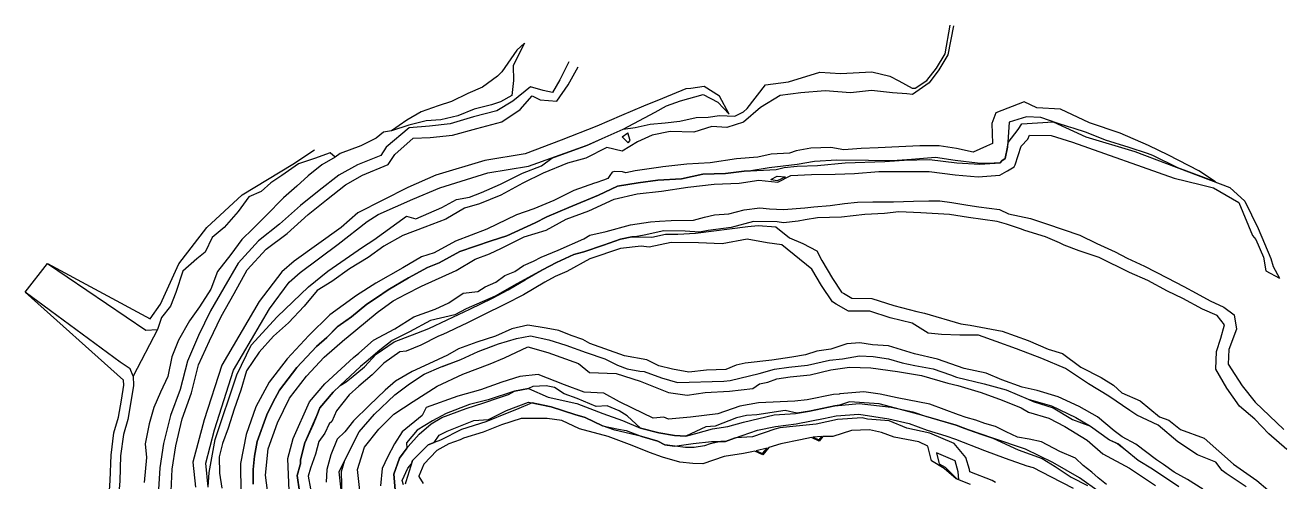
# Model space of a CAD drawing. Extents: x 102606 to 105048, y 81391 to 83586.
# Drawn here: x 102606 to 103200, y 83370 to 83586 of the extents above; entities that cross this region are included whole.
import ezdxf

# ---------------------------------------------------------------- set-up
doc = ezdxf.new("R2010")
doc.units = 0

msp = doc.modelspace()

# ---------------------------------------------------------------- linework, layer by layer
at = {"layer": 'BLG$420$FAKT', "color": 5}
for points in [[(103064.920129, 83369.68721, 0), (103063.364298, 83370.593711, 0), (103052.868664, 83374.608091, 0), (103052.731, 83375.768, 0), (103050.984, 83381.441, 0), (103045.462, 83388.039, 0), (103033.944, 83393.029, 0), (103022.942, 83395.298, 0), (103014.715, 83398.91, 0), (103004.378162, 83399.594561, 0), (103004.378162, 83399.594561, 0), (103001.860353, 83400.240082, 0), (102990.209, 83399.482, 0), (102980.034, 83397.191, 0), (102970.573, 83396.369, 0), (102962.929391, 83395.467999, 0), (102960.548667, 83394.957297, 0), (102950.02251, 83391.339361, 0), (102942.067082, 83390.792321, 0), (102941.385317, 83390.585229, 0), (102937.159463, 83389.082099, 0), (102934.971212, 83389.083088, 0), (102930.013303, 83387.959229, 0), (102927.221, 83387.005, 0), (102927.221, 83387.005, 0), (102922.369, 83386.239, 0), (102918.26243, 83386.204337, 0), (102908.424, 83387.454, 0), (102905.159739, 83389.206657, 0), (102897.634115, 83391.464118, 0), (102884.83, 83394.458, 0), (102879.041854, 83396.540907, 0), (102870.783042, 83400.489558, 0), (102865.880162, 83401.771138, 0), (102854.652255, 83405.426876, 0), (102845.652399, 83407.295422, 0), (102838.338081, 83404.277362, 0), (102834.668, 83402.763, 0), (102823.857, 83398.431, 0), (102812.312, 83394.733, 0), (102802.325, 83389.642, 0), (102799.387342, 83388.533104, 0), (102796.45, 83387.436, 0), (102789.11, 83380.03, 0), (102785.957, 83369.949, 0), (102785.64, 83368.79, 0)], [(103053.063916, 83368.663686, 0), (103046.416252, 83371.397498, 0), (103040.671825, 83376.28407, 0), (103034.711, 83379.811, 0), (103032.936257, 83386.892038, 0), (103028.755181, 83388.851941, 0), (103016.991536, 83391.096291, 0), (103011.039632, 83393.348221, 0), (103011.039632, 83393.348221, 0), (103005.299301, 83394.588968, 0), (102996.821788, 83394.32692, 0), (102987.943209, 83391.352204, 0), (102983.195104, 83391.480106, 0), (102981.514158, 83389.215041, 0), (102977.87525, 83391.008928, 0), (102972.626361, 83389.796707, 0), (102963.402287, 83387.999164, 0), (102957.705074, 83386.137425, 0), (102954.927203, 83382.699209, 0), (102951.026388, 83384.471798, 0), (102949.706334, 83384.205795, 0), (102945.705062, 83383.3995, 0), (102936.496991, 83381.884908, 0), (102926.392863, 83378.443832, 0), (102921.689, 83378.59, 0), (102915.559, 83379.266, 0), (102907.416, 83381.564, 0), (102901.263, 83383.825, 0), (102892.956, 83387.151, 0), (102881.65, 83391.397, 0), (102868.040191, 83394.977729, 0), (102859.752083, 83399.051208, 0), (102852.835715, 83399.959127, 0), (102840.469681, 83400.014191, 0), (102831.224681, 83396.899213, 0), (102822.486461, 83393.421829, 0), (102813.137024, 83390.616897, 0), (102811.701261, 83389.918862, 0), (102811.701261, 83389.918862, 0), (102806.298478, 83387.9716, 0), (102800.546606, 83384.826885, 0), (102794.422082, 83378.380017, 0), (102792.046624, 83372.552527, 0), (102792.046624, 83372.552527, 0), (102791.996772, 83372.477039, 0), (102794.071807, 83369.215702, 0)], [(102956.921624, 83385.920992, 0), (102951.66942, 83384.61197, 0)], [(102951.66942, 83384.61197, 0), (102954.68, 83383.388, 0), (102956.921624, 83385.920992, 0)], [(102978.452895, 83391.091617, 0), (102981.528, 83389.774, 0), (102982.77403, 83391.490365, 0)], [(102982.77403, 83391.490365, 0), (102978.452895, 83391.091617, 0)], [(103037.041, 83383.7, 0), (103038.169, 83379.034, 0), (103038.307209, 83378.541181, 0), (103041.126703, 83376.921801, 0), (103046.49443, 83371.525722, 0), (103047.682988, 83371.007959, 0)], [(103047.682988, 83371.007959, 0), (103047.282536, 83374.615621, 0), (103045.901438, 83379.875825, 0), (103037.041, 83383.7, 0)]]:
    msp.add_polyline3d(points, dxfattribs=at)
at = {"layer": 'BLG$430$FAKT', "color": 6}
for points in [[(102781.16, 83362.408, 0), (102780.237, 83373.622, 0), (102782.901, 83381.217, 0), (102787.022, 83386.695, 0), (102792.254, 83392.601, 0), (102797.849, 83397.451, 0), (102803.026, 83400.366, 0), (102814.470155, 83404.637894, 0), (102822.827, 83407.378, 0), (102829.734, 83409.799, 0), (102834.509, 83411.279, 0), (102837.328, 83412.973, 0), (102843.984, 83414.123, 0), (102853.322, 83410.135, 0), (102866.873, 83407.043, 0), (102879.092, 83402.308, 0), (102888.485, 83399.012, 0), (102896.901, 83395.423, 0), (102905.693, 83393.197, 0), (102913.02, 83391.962, 0), (102918.491, 83391.636, 0), (102923.213, 83392.87, 0), (102930.996979, 83395.130937, 0), (102938.225, 83396.083, 0), (102945.744, 83398.147, 0), (102960.203921, 83401.652396, 0), (102970.364352, 83402.35719, 0), (102976.969338, 83403.490711, 0), (102988.964653, 83406.01643, 0), (103000.424485, 83407.04132, 0), (103015.631496, 83405.302948, 0), (103025.806224, 83403.09273, 0), (103031.772575, 83401.016294, 0), (103046.338703, 83396.723041, 0), (103048.645629, 83395.852013, 0), (103052.177965, 83394.518304, 0), (103058.525905, 83392.367145, 0), (103063.643769, 83390.632827, 0), (103075.661411, 83385.16131, 0), (103086.982489, 83381.066722, 0), (103093.186678, 83377.266111, 0), (103100.75, 83372.223, 0), (103108.448, 83368.123, 0)], [(102784.778787, 83368.469261, 0), (102784.191103, 83370.555, 0), (102786.905812, 83376.491647, 0), (102788.644035, 83378.540182, 0), (102789.11, 83380.03, 0), (102796.45, 83387.436, 0), (102799.387342, 83388.533104, 0), (102801.668167, 83391.986269, 0), (102805.52273, 83393.971115, 0), (102818.0484, 83399.014817, 0), (102825.096071, 83399.523689, 0), (102833.6048, 83403.744086, 0), (102844.015144, 83407.647659, 0), (102854.652255, 83405.426876, 0), (102865.880162, 83401.771138, 0), (102870.783042, 83400.489558, 0), (102879.041854, 83396.540907, 0), (102886.59004, 83394.859101, 0), (102890.126747, 83394.274704, 0), (102897.634115, 83391.464118, 0), (102905.159739, 83389.206657, 0), (102908.424, 83387.454, 0), (102913.039155, 83386.86779, 0), (102921.944536, 83388.029715, 0), (102930.555519, 83389.085083, 0), (102934.971212, 83389.083088, 0), (102937.159463, 83389.082099, 0), (102941.385317, 83390.585229, 0), (102952.371386, 83394.492957, 0), (102960.930852, 83396.185847, 0), (102970.608676, 83397.472786, 0), (102977.870632, 83398.89634, 0), (102983.518601, 83400.005138, 0), (102989.619131, 83401.202782, 0), (103000.242353, 83402.016153, 0), (103014.554839, 83399.869538, 0), (103024.123903, 83397.503786, 0), (103032.630232, 83394.471844, 0), (103041.434721, 83391.776008, 0), (103046.044625, 83390.142186, 0), (103059.718633, 83384.750097, 0), (103069.498086, 83381.231601, 0), (103079.796953, 83377.456447, 0), (103082.714883, 83376.686534, 0), (103090.973514, 83372.467212, 0), (103101.794839, 83366.932166, 0)]]:
    msp.add_polyline3d(points, dxfattribs=at)
at = {"layer": 'BLG$440$FAKT', "color": 32}
for points in [[(102990.937011, 83411.5485, 0), (102988.242088, 83411.330849, 0), (102975.914511, 83408.867723, 0), (102970.023, 83408.237, 0), (102952.797, 83407.31, 0), (102943.909, 83405.801, 0), (102933.55, 83402.134, 0), (102920.701, 83400.602, 0), (102910.284, 83399.64, 0), (102907.989, 83400.632, 0), (102902.894, 83400.137, 0), (102893.227, 83404.779, 0), (102887.005, 83407.82, 0), (102879.687, 83411.904, 0), (102870.253989, 83412.348229, 0), (102861.067477, 83415.972287, 0), (102848.509, 83420.863, 0), (102839.888, 83419.919, 0), (102831.344, 83417.11, 0), (102821.196, 83413.578, 0), (102810.592, 83410.548, 0), (102795.482, 83405.144, 0), (102793.61, 83401.386, 0), (102784.155, 83393.685, 0), (102780.615, 83387.954, 0), (102777.2, 83381.67, 0), (102774.73, 83376.25, 0), (102773.93, 83368.11, 0)], [(103114.065283, 83365.242871, 0), (103104.720894, 83371.802046, 0), (103092.147366, 83379.176799, 0), (103079.199015, 83385.36154, 0), (103063.643769, 83390.632827, 0), (103052.177965, 83394.518304, 0), (103046.338703, 83396.723041, 0), (103029.933306, 83401.558404, 0), (103024.787596, 83402.948211, 0), (103009.89628, 83406.970214, 0), (102995.804089, 83407.839416, 0), (102991.120491, 83406.209234, 0), (102988.964653, 83406.01643, 0), (102976.969338, 83403.490711, 0), (102970.959005, 83402.459241, 0), (102965.466679, 83403.795775, 0), (102952.071708, 83401.763282, 0), (102947.140255, 83401.327433, 0), (102942.373445, 83400.2382, 0), (102932.284169, 83396.298527, 0), (102927.835079, 83396.045787, 0), (102918.491, 83391.636, 0), (102913.02, 83391.962, 0), (102905.693, 83393.197, 0), (102896.901, 83395.423, 0), (102890.690965, 83401.252281, 0), (102886.917184, 83403.597348, 0), (102881.246996, 83405.987934, 0), (102876.05249, 83405.710773, 0), (102867.026164, 83409.446998, 0), (102860.827495, 83411.667687, 0), (102856.222063, 83414.584263, 0), (102852.278049, 83415.491098, 0), (102846.080314, 83415.049935, 0), (102843.984, 83414.123, 0), (102837.328, 83412.973, 0), (102824.896369, 83408.770423, 0), (102816.021648, 83406.644178, 0), (102805.000065, 83402.38557, 0), (102798.498073, 83398.824424, 0), (102791.292169, 83394.459952, 0), (102786.254024, 83388.411848, 0), (102786.404218, 83385.87379, 0), (102782.901, 83381.217, 0), (102780.237, 83373.622, 0), (102781.16, 83362.408, 0)], [(103117.416, 83368.661, 0), (103113.628, 83371.884, 0), (103110.627, 83374.459, 0), (103106.427, 83377.611, 0), (103102.781, 83381.097, 0), (103095.434, 83384.384, 0), (103086.743, 83388.924, 0), (103080.899, 83390.085, 0), (103075.342, 83391.082, 0), (103070.03, 83393.62, 0), (103064.985, 83396.133, 0), (103059.981, 83397.528, 0), (103055.673, 83399.123, 0), (103051.02, 83400.469, 0), (103047.446, 83401.648, 0), (103033.882, 83406.737, 0), (103018.463, 83409.667, 0), (103010.463, 83411.488, 0), (103002.702, 83412.643, 0), (102991.238, 83411.651, 0), (102990.937011, 83411.5485, 0)]]:
    msp.add_polyline3d(points, dxfattribs=at)
at = {"layer": 'BLG$450$FAKT', "color": 40}
for points in [[(102755.77, 83361.96, 0), (102755.45, 83374.78, 0), (102756.98, 83380.21, 0), (102763.79, 83393.66, 0), (102771.02, 83402.04, 0), (102780.770129, 83411.154915, 0), (102787.664545, 83416.409742, 0), (102794.546993, 83421.02193, 0), (102802.691411, 83424.390963, 0), (102803.250351, 83424.604355, 0), (102811.950816, 83427.926028, 0), (102820.161929, 83431.667991, 0), (102822.214099, 83432.447837, 0), (102825.190716, 83433.578983, 0), (102829.846542, 83435.348246, 0), (102838.220277, 83437.934389, 0), (102844.995866, 83439.167341, 0), (102853.577179, 83437.250447, 0), (102861.645826, 83434.750618, 0), (102871.210012, 83431.22059, 0), (102880.129206, 83428.257454, 0), (102886.057937, 83425.20134, 0), (102890.740586, 83423.510424, 0), (102896.715643, 83422.335237, 0), (102898.713933, 83422.170828, 0), (102906.84105, 83419.210154, 0), (102914.510324, 83417.081311, 0), (102936.359, 83417.652, 0), (102939.360792, 83417.968, 0), (102953.162898, 83421.20307, 0), (102960.33194, 83423.307946, 0), (102967.20438, 83424.338597, 0), (102975.982709, 83425.270637, 0), (102976.021, 83425.282, 0), (102986.347, 83427.573, 0), (102992.598, 83428.18, 0), (103000.567, 83429.582, 0), (103007.064, 83429.349, 0), (103014.253, 83428.165, 0), (103020.796, 83426.388, 0), (103026.812, 83425.064, 0), (103035.465307, 83423.42282, 0), (103043.748636, 83420.716676, 0), (103046.509359, 83419.537232, 0), (103059.636277, 83416.409742, 0), (103069.936509, 83413.473129, 0), (103080.502654, 83409.09443, 0), (103082.728631, 83408.024574, 0), (103092.263914, 83405.056855, 0), (103101.475081, 83399.448459, 0), (103109.999384, 83396.282865, 0), (103118.95744, 83389.906438, 0), (103123.109076, 83387.892687, 0), (103126.351817, 83385.239998, 0), (103132.502975, 83380.208108, 0), (103139.264767, 83376.151134, 0), (103151.716655, 83367.694281, 0)], [(102764.421994, 83362.972707, 0), (102763.111417, 83375.747434, 0), (102766.307807, 83386.434033, 0), (102773.215535, 83394.922165, 0), (102780.192411, 83402.074495, 0), (102789.392189, 83408.076308, 0), (102800.752895, 83415.33399, 0), (102812.94088, 83420.895052, 0), (102825.804354, 83425.799095, 0), (102832.594, 83428.736389, 0), (102843.693142, 83433.914501, 0), (102853.061051, 83431.190282, 0), (102867.685307, 83426.002919, 0), (102872.808555, 83421.772118, 0), (102885.499377, 83421.286287, 0), (102896.838475, 83417.65204, 0), (102910.293036, 83412.31871, 0), (102919.014042, 83410.945071, 0), (102927.605421, 83412.262394, 0), (102939.036755, 83412.850081, 0), (102950.088115, 83414.159361, 0), (102953.344652, 83416.40331, 0), (102957.160888, 83417.208498, 0), (102957.160888, 83417.208498, 0), (102961.466728, 83418.730539, 0), (102967.796206, 83419.662869, 0), (102977.259045, 83420.665502, 0), (102987.094903, 83422.975438, 0), (102995.86648, 83424.295454, 0), (103006.04764, 83423.903313, 0), (103018.629247, 83422.182031, 0), (103029.925984, 83420.336459, 0), (103042.45497, 83416.694347, 0), (103042.45497, 83416.694347, 0), (103047.207671, 83415.6409, 0), (103058.159606, 83412.292953, 0), (103068.081539, 83408.647546, 0), (103077.076136, 83405.035375, 0), (103080.58817, 83403.023829, 0), (103090.238997, 83400.15737, 0), (103097.750163, 83396.101603, 0), (103108.268083, 83389.684001, 0), (103115.679595, 83383.284241, 0), (103128.455581, 83376.490898, 0), (103140.648036, 83368.23369, 0)]]:
    msp.add_polyline3d(points, dxfattribs=at)
at = {"layer": 'BLG$460$FAKT', "color": 3}
for points in [[(103163.103, 83366.441, 0), (103155.812, 83371.078, 0), (103149.579, 83374.51, 0), (103144.39, 83378.097, 0), (103141.119, 83380.363, 0), (103131.338, 83387.72, 0), (103124.984, 83391.313, 0), (103121.086, 83394.044, 0), (103113.215, 83400.709, 0), (103104.637, 83405.566, 0), (103094.599, 83410.192, 0), (103084.627, 83413.138, 0), (103077.543, 83414.857, 0), (103068.002, 83418.331, 0), (103060.612, 83421.398, 0), (103050.207, 83423.601, 0), (103037.524536, 83428.099742, 0), (103026.662687, 83430.595314, 0), (103014.349, 83434.362, 0), (103006.742, 83434.93, 0), (103000.84, 83435.864, 0), (102994.548, 83435.278, 0), (102987.041, 83432.844, 0), (102980.411, 83431.902, 0), (102975.096, 83430.101, 0), (102968.663, 83428.963, 0), (102959.145, 83427.542, 0), (102946.559, 83426.175, 0), (102942.289, 83425.253, 0), (102937.383, 83423.129, 0), (102928.155, 83422.786, 0), (102919.92, 83421.919, 0), (102912.103, 83423.395, 0), (102905.624, 83424.85, 0), (102899.901, 83427.795, 0), (102889.453, 83429.658, 0), (102872.937395, 83435.54496, 0), (102869.629, 83437.397, 0), (102864.087, 83439.268, 0), (102858.386, 83441.621, 0), (102852.374, 83442.684, 0), (102843.589, 83444.151, 0), (102836.008, 83442.372, 0), (102828.327, 83438.907, 0), (102819.543, 83436.139, 0), (102810.896, 83432.938, 0), (102805.703, 83429.971, 0), (102796.827, 83425.84, 0), (102788.947, 83422.232, 0), (102781.032, 83417.612, 0), (102776.118, 83413.335, 0), (102768.504, 83406.113, 0), (102761.218, 83398.808, 0), (102757.01, 83393.653, 0), (102753.406, 83390.17, 0), (102750.436, 83382.788, 0), (102748.516, 83375.801, 0), (102748.224, 83369.82, 0)], [(102755.77, 83361.96, 0), (102754.391885, 83374.636021, 0), (102756.98, 83380.21, 0), (102763.79, 83393.66, 0), (102771.02, 83402.04, 0), (102780.770129, 83411.154915, 0), (102787.664545, 83416.409742, 0), (102794.546993, 83421.02193, 0), (102802.691411, 83424.390963, 0), (102811.950816, 83427.926028, 0), (102820.161929, 83431.667991, 0), (102829.846542, 83435.348246, 0), (102838.220277, 83437.934389, 0), (102844.995866, 83439.167341, 0), (102853.577179, 83437.250447, 0), (102861.645826, 83434.750618, 0), (102871.210012, 83431.22059, 0), (102880.129206, 83428.257454, 0), (102886.057937, 83425.20134, 0), (102890.740586, 83423.510424, 0), (102896.715643, 83422.335237, 0), (102898.713933, 83422.170828, 0), (102906.84105, 83419.210154, 0), (102914.510324, 83417.081311, 0), (102936.359, 83417.652, 0), (102939.360792, 83417.968, 0), (102953.162898, 83421.20307, 0), (102960.33194, 83423.307946, 0), (102967.20438, 83424.338597, 0), (102976.021, 83425.282, 0), (102986.347, 83427.573, 0), (102992.598, 83428.18, 0), (103000.567, 83429.582, 0), (103007.064, 83429.349, 0), (103014.253, 83428.165, 0), (103020.796, 83426.388, 0), (103026.812, 83425.064, 0), (103035.465307, 83423.42282, 0), (103043.748636, 83420.716676, 0), (103046.509359, 83419.537232, 0), (103059.636277, 83416.409742, 0), (103069.936509, 83413.473129, 0), (103080.502654, 83409.09443, 0), (103091.494263, 83405.937034, 0), (103102.955449, 83400.489919, 0), (103109.999384, 83396.282865, 0), (103118.95744, 83389.906438, 0), (103122.92133, 83387.983754, 0), (103126.351817, 83385.239998, 0), (103132.502975, 83380.208108, 0), (103139.264767, 83376.151134, 0), (103151.716655, 83367.694281, 0)]]:
    msp.add_polyline3d(points, dxfattribs=at)
at = {"layer": 'BLG$470$FAKT', "color": 5}
for points in [[(102735.590681, 83365.34444, 0), (102734.445455, 83372.874754, 0), (102735.955604, 83378.042945, 0), (102736.097336, 83378.52514, 0), (102736.013355, 83380.298179, 0), (102738.164276, 83388.410537, 0), (102743.800298, 83401.34925, 0), (102745.243014, 83404.960882, 0), (102751.568535, 83412.48718, 0), (102754.821736, 83415.534374, 0), (102757.679711, 83417.304903, 0), (102760.076617, 83419.295231, 0), (102766.424365, 83424.490031, 0), (102771.957255, 83430.381218, 0), (102780.448369, 83436.315689, 0), (102791.175365, 83440.420887, 0), (102796.761, 83442.579, 0), (102805.494, 83446.752, 0), (102816.155, 83451.706, 0), (102826.995, 83457.045, 0), (102834.394, 83460.84, 0), (102842.466, 83465.611, 0), (102850.619, 83470.461, 0), (102857.164, 83473.802, 0), (102865.447, 83477.611, 0), (102870.119, 83478.99, 0), (102879.407, 83482.016, 0), (102887.439, 83484.895, 0), (102892.805, 83486, 0), (102902.401, 83485.944, 0), (102908.734, 83487.276, 0), (102914.619, 83487.32, 0), (102923.005, 83487.84, 0), (102947.801366, 83490.978904, 0), (102952.717, 83491.332, 0), (102961.05, 83490.763, 0), (102967.561, 83485.497, 0), (102973.736, 83482.923, 0), (102980.456, 83479.397, 0), (102982.776716, 83474.776211, 0), (102987.875494, 83466.364487, 0), (102992.051898, 83459.821891, 0), (102992.307115, 83459.714044, 0), (102992.972175, 83459.320211, 0), (102997.028963, 83456.917874, 0), (103006.432872, 83456.759489, 0), (103016.814675, 83453.432128, 0), (103027.762877, 83450.711225, 0), (103031.353, 83449.853, 0), (103048.593, 83444.858, 0), (103053.041, 83444.128, 0), (103068.145, 83441.388, 0), (103080.431, 83436.961, 0), (103089.841, 83432.834, 0), (103096.679, 83430.741, 0), (103105.383, 83424.284, 0), (103114.933, 83419.348, 0), (103120.808, 83415.82, 0), (103124.7, 83412.169, 0), (103133.371, 83408.325, 0), (103142.652, 83400.797, 0), (103147.060913, 83399.23705, 0), (103152.454043, 83394.713052, 0), (103163.657626, 83390.56492, 0), (103177.605093, 83378.374459, 0), (103188.575511, 83370.526506, 0), (103199.034064, 83361.664994, 0)], [(103183.624593, 83367.576358, 0), (103176.884463, 83371.970951, 0), (103174.103829, 83373.951675, 0), (103172.243266, 83375.330531, 0), (103169.286683, 83379.207896, 0), (103160.542364, 83382.688921, 0), (103151.234632, 83388.963441, 0), (103141.875925, 83396.81656, 0), (103131.872781, 83401.523861, 0), (103128.588073, 83403.699004, 0), (103118.540343, 83410.471718, 0), (103108.897206, 83416.355531, 0), (103098.161858, 83423.717866, 0), (103086.836028, 83428.428637, 0), (103074.936155, 83433.018487, 0), (103065.242664, 83436.466912, 0), (103056.871574, 83439.428142, 0), (103048.039831, 83439.475971, 0), (103039.361144, 83439.701383, 0), (103033.166248, 83440.392144, 0), (103025.491827, 83445.172911, 0), (103015.165347, 83447.647631, 0), (103005.483047, 83450.859518, 0), (102995.470552, 83450.848825, 0), (102989.577828, 83454.09692, 0), (102987.842237, 83455.237356, 0), (102982.568339, 83463.037424, 0), (102978.087391, 83470.766427, 0), (102963.876008, 83482.289638, 0), (102956.870332, 83483.254815, 0), (102947.488852, 83484.928375, 0), (102935.615595, 83482.763517, 0), (102924.37562, 83483.230592, 0), (102911.419836, 83483.311941, 0), (102901.138603, 83481.105163, 0), (102897.353704, 83481.61269, 0), (102887.534638, 83480.428707, 0), (102873.049254, 83475.656343, 0), (102862.102624, 83469.608128, 0), (102856.6122, 83467.253396, 0), (102851.752785, 83464.530681, 0), (102841.538393, 83458.545826, 0), (102832.921816, 83454.119482, 0), (102822.42084, 83448.954445, 0), (102813.847909, 83444.694992, 0), (102813.380115, 83444.462569, 0), (102808.42635, 83442.084461, 0), (102803.434955, 83439.688288, 0), (102801.371085, 83438.949047, 0), (102793.055181, 83434.712268, 0), (102786.056936, 83431.823711, 0), (102783.023895, 83431.486633, 0), (102775.472491, 83426.227216, 0), (102770.025176, 83420.660482, 0), (102763.70311, 83415.193344, 0), (102759.180711, 83411.105934, 0), (102753.087565, 83403.633488, 0), (102750.83153, 83398.565052, 0), (102749.64441, 83397.363119, 0), (102747.563325, 83392.971025, 0), (102744.769618, 83389.035138, 0), (102743.1008, 83383.061123, 0), (102740.850276, 83376.487041, 0), (102739.707812, 83372.597961, 0), (102740.80425, 83366.593827, 0)]]:
    msp.add_polyline3d(points, dxfattribs=at)
at = {"layer": 'BLG$480$FAKT', "color": 6}
for points in [[(102730.719938, 83365.651713, 0), (102730.113535, 83380.940018, 0), (102732.554037, 83390.409798, 0), (102740.368006, 83407.879698, 0), (102747.526964, 83416.317018, 0), (102761.16787, 83428.912073, 0), (102763.683327, 83430.943083, 0), (102770.639084, 83437.015786, 0), (102780.698, 83442.401, 0), (102789.774, 83448.179, 0), (102799.868, 83451.833, 0), (102806.268, 83454.799, 0), (102813.12, 83459.291, 0), (102819.987, 83460.09, 0), (102823.484, 83462.32, 0), (102828.562, 83464.574, 0), (102832.833, 83467.638, 0), (102837.501, 83469.624, 0), (102841.593, 83472.471, 0), (102846.384, 83474.489, 0), (102849.948, 83476.395, 0), (102858.051, 83479.678, 0), (102870.154388, 83485.067232, 0), (102873.022007, 83486.750523, 0), (102880.735, 83488.547, 0), (102892.176, 83491.696, 0), (102901.74, 83493.164, 0), (102905.906, 83493.407, 0), (102911.429, 83493.773, 0), (102922.061, 83493.976, 0), (102927.227, 83495.395, 0), (102932.049, 83496.512, 0), (102938.832, 83496.996, 0), (102946.028, 83498.821, 0), (102953.379, 83499.711, 0), (102957.999, 83499.358, 0), (102964.638, 83498.95, 0), (102974.687, 83499.826, 0), (102979.07, 83500.18, 0), (102986.67, 83500.87, 0), (102993.52, 83501.76, 0), (102999.67, 83502.38, 0), (103006.92, 83502.6, 0), (103016.69, 83502.58, 0), (103026.098532, 83502.863767, 0), (103033.42, 83503.02, 0), (103038.624805, 83503.061656, 0), (103044.35, 83502.36, 0), (103051.84, 83501.03, 0), (103057.07, 83500.17, 0), (103066.85, 83498.91, 0), (103071.06, 83496.94, 0), (103081.53, 83494.68, 0), (103089.12, 83492.16, 0), (103104.9, 83486.88, 0), (103112.88, 83482.84, 0), (103121.61, 83478.89, 0), (103127.24, 83475.9, 0), (103135.44, 83472.09, 0), (103146.28, 83466.67, 0), (103154.13, 83462.51, 0), (103159.85, 83459.34, 0), (103166.48, 83455.72, 0), (103173.02, 83452.67, 0), (103177.89, 83449.04, 0), (103178.98, 83442.34, 0), (103175.43, 83432.7, 0), (103175.03, 83425.71, 0), (103178.28, 83420.84, 0), (103181.75, 83415.38, 0), (103187.86, 83407.64, 0), (103201.41, 83394.73, 0)], [(103202.755872, 83385.257352, 0), (103194.341767, 83392.707858, 0), (103187.624629, 83399.615198, 0), (103180.506122, 83405.789815, 0), (103174.464943, 83414.400677, 0), (103169.224425, 83423.369664, 0), (103169.59635, 83431.660869, 0), (103171.560474, 83437.940261, 0), (103173.292703, 83444.347134, 0), (103169.818105, 83448.765618, 0), (103162.910309, 83451.742751, 0), (103153.562945, 83456.759867, 0), (103146.375246, 83460.278741, 0), (103137.092097, 83465.292042, 0), (103128.340395, 83469.057192, 0), (103114.098, 83476.168099, 0), (103104.583063, 83479.390572, 0), (103097.397661, 83482.153274, 0), (103095.305608, 83483.174941, 0), (103088.651537, 83486.060065, 0), (103078.904228, 83489.030577, 0), (103076.847843, 83489.755388, 0), (103070.642256, 83491.942662, 0), (103070.234847, 83492.08626, 0), (103065.708571, 83493.332753, 0), (103052.203096, 83495.178535, 0), (103043.205298, 83496.61499, 0), (103029.694234, 83497.444604, 0), (103019.147141, 83497.798873, 0), (103012.377232, 83497.111695, 0), (103003.068748, 83496.546321, 0), (102992.108128, 83495.376679, 0), (102980.662272, 83494.988853, 0), (102974.830802, 83494.117705, 0), (102971.642235, 83493.439208, 0), (102964.704365, 83492.61607, 0), (102961.576394, 83493.103552, 0), (102950.45297, 83493.353955, 0), (102939.828702, 83490.497406, 0), (102929.053644, 83488.955771, 0), (102924.909485, 83488.25948, 0), (102918.138653, 83488.768951, 0), (102908.089061, 83488.875388, 0), (102898.658895, 83486.86756, 0), (102894.407211, 83485.99065, 0), (102892.805, 83486, 0), (102887.439, 83484.895, 0), (102879.407, 83482.016, 0), (102870.119, 83478.99, 0), (102865.447, 83477.611, 0), (102857.164, 83473.802, 0), (102850.619, 83470.461, 0), (102836.965811, 83462.967384, 0), (102828.208381, 83457.928996, 0), (102819.56035, 83454.111468, 0), (102814.461324, 83451.970101, 0), (102809.181222, 83449.128316, 0), (102797.664374, 83446.357552, 0), (102787.647137, 83441.000624, 0), (102779.420099, 83436.966196, 0), (102773.589534, 83432.351858, 0), (102767.192894, 83426.728544, 0), (102764.538878, 83424.636182, 0), (102754.821736, 83415.534374, 0), (102751.568535, 83412.48718, 0), (102745.243014, 83404.960882, 0), (102743.800298, 83401.34925, 0), (102742.109342, 83397.116186, 0), (102738.164276, 83388.410537, 0), (102736.013355, 83380.298179, 0), (102736.097336, 83378.52514, 0), (102735.955604, 83378.042945, 0), (102734.445455, 83372.874754, 0), (102735.590681, 83365.34444, 0)]]:
    msp.add_polyline3d(points, dxfattribs=at)
at = {"layer": 'BLG$490$FAKT', "color": 32}
for points in [[(102713.732531, 83368.792063, 0), (102713.667544, 83375.840653, 0), (102714.270871, 83382.149122, 0), (102715.560613, 83388.972757, 0), (102720.082618, 83401.668661, 0), (102722.942971, 83407.535591, 0), (102726.102339, 83413.369424, 0), (102734.37054, 83424.124961, 0), (102743.583325, 83434.095598, 0), (102748.492742, 83438.395214, 0), (102753.491742, 83443.339225, 0), (102760.155892, 83448.127169, 0), (102767.510543, 83454.195308, 0), (102772.039637, 83457.109725, 0), (102777.508535, 83460.885795, 0), (102787.209788, 83466.672447, 0), (102796.162724, 83471.456473, 0), (102801.647996, 83473.664567, 0), (102811.526442, 83479.033287, 0), (102826.368699, 83484.175249, 0), (102833.72, 83486.44, 0), (102847.06, 83492.6, 0), (102852.66, 83495.47, 0), (102863.05, 83499.97, 0), (102877.06, 83505.77, 0), (102886.08, 83510.09, 0), (102895.91, 83511.67, 0), (102905.13, 83512.95, 0), (102916.42, 83513.59, 0), (102926.41, 83515.77, 0), (102937.24, 83516.07, 0), (102945.97, 83517.07, 0), (102961.18, 83517.97, 0), (102964.9, 83518.83, 0), (102971.05, 83519.56, 0), (102980.75, 83519.8, 0), (102993.85, 83521.03, 0), (103012.55, 83521.73, 0), (103021.82, 83522.3, 0), (103033.79, 83522.7, 0), (103046.71, 83521.09, 0), (103057.54, 83520.44, 0), (103067.1, 83521.11, 0), (103067.945388, 83522.019276, 0), (103069.565315, 83523.115692, 0), (103069.565315, 83523.115692, 0), (103070.5946, 83528.5461, 0), (103070.949741, 83530.777712, 0), (103075.682784, 83536.830858, 0), (103077.492754, 83539.585381, 0), (103092.323869, 83540.534934, 0), (103107.688617, 83533.45936, 0), (103130.842879, 83526.485372, 0), (103175.930572, 83509.435583, 0), (103182.916425, 83502.918062, 0), (103189.188038, 83489.908674, 0), (103195.323312, 83475.815171, 0), (103196.347498, 83471.949274, 0), (103199.31, 83466.51, 0)], [(102721.063123, 83360.86356, 0), (102719.592718, 83373.032429, 0), (102720.79913, 83385.646844, 0), (102725.163203, 83397.878838, 0), (102730.882766, 83409.610351, 0), (102738.929257, 83419.991575, 0), (102747.215197, 83428.943258, 0), (102757.032067, 83437.540769, 0), (102757.662782, 83438.068363, 0), (102772.369142, 83450.202214, 0), (102779.853377, 83455.767415, 0), (102785.976226, 83458.833429, 0), (102793.391569, 83462.730059, 0), (102809.764326, 83470.086815, 0), (102818.698964, 83475.427407, 0), (102825.501754, 83477.943799, 0), (102831.171659, 83480.67989, 0), (102841.922386, 83485.988891, 0), (102852.35765, 83489.159224, 0), (102861.733809, 83494.323049, 0), (102872.460925, 83498.339411, 0), (102884.47267, 83503.913754, 0), (102895.471018, 83506.435735, 0), (102906.974223, 83507.606236, 0), (102919.391563, 83509.56424, 0), (102931.88809, 83510.943727, 0), (102943.670848, 83511.392097, 0), (102952.939123, 83512.889907, 0), (102962.038399, 83511.872597, 0), (102968.152113, 83515.040174, 0), (102977.9688, 83515.578961, 0), (102989.06678, 83515.719188, 0), (102998.303783, 83516.115201, 0), (103009.725229, 83516.969799, 0), (103020.964897, 83516.989996, 0), (103033.613763, 83517.010299, 0), (103045.876108, 83515.482564, 0), (103056.826263, 83514.451733, 0), (103067.0111, 83515.299657, 0), (103070.391539, 83517.120087, 0), (103070.668264, 83517.25831, 0), (103073.762762, 83519.267133, 0), (103074.248476, 83520.166434, 0), (103077.073325, 83528.996024, 0), (103080.302743, 83532.260467, 0), (103081.082115, 83534.136614, 0), (103091.311716, 83534.013075, 0), (103101.399871, 83530.938197, 0), (103149.585881, 83513.83395, 0), (103161.86928, 83510.846643, 0), (103168.17867, 83509.184752, 0), (103180.169391, 83502.275399, 0), (103186.56736, 83486.663622, 0), (103188.17, 83484.69, 0), (103191.81, 83476.35, 0), (103192.86, 83469.86, 0), (103199.31, 83466.51, 0)], [(102958.72, 83513.26, 0), (102961.661483, 83514.709472, 0), (102965.62, 83514.39, 0)], [(102958.72, 83513.26, 0), (102961.79, 83512.66, 0), (102965.62, 83514.39, 0)]]:
    msp.add_polyline3d(points, dxfattribs=at)
at = {"layer": 'BLG$500$FAKT', "color": 40}
for points in [[(103169.001849, 83512.05566, 0), (103161.17, 83517.33, 0), (103146.85, 83524.75, 0), (103137.41, 83529.23, 0), (103123.93, 83535.18, 0), (103109.49, 83539.98, 0), (103095.8, 83546.53, 0), (103084.56, 83547.23, 0), (103078.48, 83549.98, 0), (103065.18, 83544.86, 0), (103063.16, 83539.77, 0), (103063.541283, 83530.194871, 0), (103060.68, 83528.969, 0), (103054.413, 83526.136, 0), (103046.463, 83527.906, 0), (103038.241, 83529.114, 0), (103029.162, 83529.11, 0), (103019.219, 83528.728, 0), (103009.494, 83528.247, 0), (103001.35, 83527.932, 0), (102993.163, 83527.299, 0), (102987.006, 83528.282, 0), (102977.648, 83528.109, 0), (102970.649, 83526.848, 0), (102967.423, 83525.602, 0), (102958.738, 83525.187, 0), (102952.558371, 83523.815319, 0), (102942.397727, 83522.964285, 0), (102929.954315, 83521.06261, 0), (102918.899023, 83520.429967, 0), (102907.568893, 83519.250548, 0), (102906.635407, 83519.100704, 0), (102894.498, 83517.228, 0), (102890.009356, 83516.351201, 0), (102888.449, 83516.771, 0), (102884.732, 83516.927, 0), (102883.492, 83516.595, 0), (102882.428, 83515.017, 0), (102881.467566, 83513.59454, 0), (102879.524, 83512.928, 0), (102875.80915, 83511.594838, 0), (102875.259364, 83511.409371, 0), (102865.473, 83508.009, 0), (102860.014502, 83505.26104, 0), (102856.020437, 83503.172905, 0), (102846.440253, 83499.366463, 0), (102838.336532, 83496.461961, 0), (102824.183293, 83489.611063, 0), (102809.35507, 83483.948992, 0), (102799.375696, 83478.488116, 0), (102793.272955, 83476.628514, 0), (102784.58, 83471.27, 0), (102771.71, 83464.02, 0), (102762.65, 83458.19, 0), (102749.95, 83449.14, 0), (102739.95, 83439.25, 0), (102729.81, 83428.26, 0), (102721.32, 83417.13, 0), (102715, 83405.46, 0), (102710.32, 83392.3, 0), (102707.74, 83378.65, 0), (102707.87, 83364.55, 0)], [(103169.001849, 83512.05566, 0), (103151.260876, 83518.745838, 0), (103139.43768, 83524.615527, 0), (103136.971271, 83525.465037, 0), (103128.237756, 83528.296736, 0), (103117.037832, 83531.775681, 0), (103107.980853, 83535.497343, 0), (103101.679188, 83537.461643, 0), (103099.543067, 83538.132243, 0), (103094.149526, 83539.878857, 0), (103086.4644, 83542.5903, 0), (103079.6772, 83542.8484, 0), (103071.3606, 83540.3464, 0), (103070.5946, 83528.5461, 0), (103069.565315, 83523.115692, 0), (103067.945388, 83522.019276, 0), (103067.1, 83521.11, 0), (103061.29147, 83520.702917, 0), (103056.464201, 83520.954347, 0), (103045.872291, 83522.133527, 0), (103036.536305, 83523.576661, 0), (103025.197748, 83522.61091, 0), (103016.166118, 83521.965366, 0), (103004.893577, 83522.228232, 0), (102989.820301, 83522.361128, 0), (102979.279991, 83521.743855, 0), (102971.085172, 83520.357943, 0), (102957.86234, 83518.7871, 0), (102948.226521, 83517.203522, 0), (102945.97, 83517.07, 0), (102937.24, 83516.07, 0), (102926.41, 83515.77, 0), (102916.42, 83513.59, 0), (102905.13, 83512.95, 0), (102895.91, 83511.67, 0), (102886.08, 83510.09, 0), (102877.06, 83505.77, 0), (102863.05, 83499.97, 0), (102852.66, 83495.47, 0), (102847.06, 83492.6, 0), (102833.72, 83486.44, 0), (102826.369153, 83484.176625, 0), (102811.524515, 83479.033838, 0), (102801.64746, 83473.665874, 0), (102796.163278, 83471.458218, 0), (102787.210034, 83466.674015, 0), (102777.508532, 83460.885793, 0), (102772.039637, 83457.109725, 0), (102767.510543, 83454.195308, 0), (102760.155892, 83448.127169, 0), (102753.807162, 83443.603074, 0), (102748.492742, 83438.395214, 0), (102743.583325, 83434.095598, 0), (102734.37054, 83424.124961, 0), (102726.102339, 83413.369424, 0), (102722.942971, 83407.535591, 0), (102720.082618, 83401.668661, 0), (102715.560613, 83388.972757, 0), (102714.270871, 83382.149122, 0), (102713.667544, 83375.840653, 0), (102713.732531, 83368.792063, 0)]]:
    msp.add_polyline3d(points, dxfattribs=at)
at = {"layer": 'BLG$510$FAKT', "color": 3}
for points in [[(102692.336553, 83367.504104, 0), (102692.8675, 83374.333605, 0), (102695.74086, 83389.979371, 0), (102705.985011, 83420.581054, 0), (102712.758921, 83434.709153, 0), (102724.974169, 83448.174997, 0), (102739.854562, 83462.303096, 0), (102748.960474, 83469.808649, 0), (102765.395534, 83481.066978, 0), (102770.725824, 83484.599003, 0), (102786.272503, 83495.857332, 0), (102790.714412, 83494.532822, 0), (102803.003691, 83499.904443, 0), (102809.962681, 83503.730803, 0), (102816.033289, 83504.760977, 0), (102821.659706, 83506.968493, 0), (102830.691586, 83510.942021, 0), (102841.056039, 83516.240058, 0), (102850.087919, 83519.624915, 0), (102854.957567, 83523.255051, 0), (102871.877033, 83529.483334, 0), (102877.141517, 83531.867087, 0), (102878.911147, 83532.548911, 0), (102888.734982, 83537.025948, 0), (102894.405, 83537.804, 0), (102901.55, 83539.38, 0), (102908.64, 83540.03, 0), (102915.6, 83540.84, 0), (102923.25, 83542.58, 0), (102929.02, 83542.72, 0), (102934.42, 83543.6, 0), (102941.571915, 83543.188378, 0), (102945.678058, 83545.335762, 0), (102947.496949, 83546.877418, 0), (102956.05006, 83558.027696, 0), (102967.048271, 83559.517774, 0), (102981.840339, 83564.078413, 0), (102991.692831, 83563.448277, 0), (103006.52, 83564.24, 0), (103015, 83562.21, 0), (103019.23, 83560, 0), (103025.6, 83556.54, 0), (103026.966274, 83556.512447, 0), (103032.479151, 83560.171435, 0), (103036.971851, 83565.945209, 0), (103041.112157, 83572.709137, 0), (103043.586759, 83586.366218, 0)], [(103045.055, 83586.089, 0), (103042.433, 83572.202, 0)], [(103042.433, 83572.202, 0), (103038.210913, 83565.111193, 0), (103033.593962, 83559.010534, 0), (103025.686147, 83553.514925, 0), (103023.009166, 83553.723082, 0), (103016.226083, 83554.25052, 0), (103006.360429, 83555.34146, 0), (102996.289363, 83554.341161, 0), (102984.340181, 83555.277849, 0), (102972.836039, 83554.207472, 0), (102963.080792, 83552.936548, 0), (102953.822798, 83547.353311, 0), (102945.754143, 83540.34545, 0), (102937.849801, 83537.759389, 0), (102930.79709, 83538.291129, 0), (102922.17808, 83535.678409, 0), (102910.939247, 83535.874598, 0), (102902.513638, 83534.187189, 0), (102895.523167, 83531.081004, 0), (102888.24633, 83526.601572, 0), (102881.005814, 83528.299342, 0), (102871.176146, 83523.376729, 0), (102862.357966, 83520.965896, 0), (102850.864631, 83516.199429, 0), (102841.341769, 83511.525651, 0), (102830.910133, 83505.849159, 0), (102820.85988, 83501.676092, 0), (102813.612686, 83499.539553, 0), (102804.830726, 83494.373932, 0), (102794.945692, 83490.669762, 0), (102784.438288, 83486.647498, 0), (102775.444528, 83481.547229, 0), (102768.135733, 83476.269492, 0), (102759.242885, 83470.7972, 0), (102750.908977, 83464.802021, 0), (102743.932525, 83460.635614, 0), (102737.740151, 83453.162659, 0), (102730.351364, 83445.342207, 0), (102723.340633, 83439.007089, 0), (102716.582671, 83431.410235, 0), (102710.56, 83422.523703, 0), (102707.797487, 83413.4441, 0), (102704.744783, 83404.392872, 0), (102701.866315, 83395.379064, 0), (102699.240523, 83388.075922, 0), (102697.621766, 83381.759432, 0), (102697.712381, 83374.082158, 0), (102698.835524, 83366.929311, 0)], [(102888.243, 83533.483, 0), (102890.978, 83535.284, 0)], [(102888.243, 83533.483, 0), (102891.157, 83530.621, 0), (102892.123, 83531.664, 0), (102890.978, 83535.284, 0)]]:
    msp.add_polyline3d(points, dxfattribs=at)
at = {"layer": 'BLG$520$FAKT', "color": 5}
for points in [[(102938.868076, 83544.160737, 0), (102934.422717, 83552.688661, 0), (102927.108742, 83557.189941, 0), (102920.768734, 83556.285525, 0), (102918.467027, 83556.102478, 0), (102907.403161, 83551.587468, 0), (102898.388406, 83548.009624, 0), (102887.974014, 83543.515296, 0), (102876.320261, 83538.486122, 0), (102859.494506, 83531.848454, 0), (102842.320591, 83525.324775, 0), (102823.297752, 83522.142808, 0), (102800.143585, 83515.191208, 0), (102786.909513, 83509.380843, 0), (102763.28428, 83497.383407, 0), (102755.245891, 83490.526366, 0), (102733.113051, 83474.534938, 0), (102727.254351, 83469.441634, 0), (102716.526811, 83455.37273, 0), (102698.817188, 83425.274735, 0), (102690.556004, 83399.245965, 0), (102685.195596, 83379.311017, 0), (102686.351642, 83367.42912, 0)], [(102692.37907, 83367.438413, 0), (102691.273027, 83378.806371, 0), (102695.378228, 83394.605791, 0), (102704.331438, 83422.814947, 0), (102721.420974, 83451.859089, 0), (102730.662878, 83464.536868, 0), (102735.997112, 83469.194244, 0), (102753.967018, 83482.628446, 0), (102767.552519, 83493.351298, 0), (102772.817773, 83496.538555, 0), (102789.290089, 83503.864586, 0), (102802.01562, 83509.272077, 0), (102824.663344, 83516.287872, 0), (102843.896118, 83519.504955, 0), (102871.694842, 83529.39988, 0), (102888.734982, 83537.025948, 0), (102903.988066, 83545.038037, 0), (102909.243224, 83548.096046, 0), (102915.872329, 83550.508246, 0), (102926.588779, 83553.517572, 0), (102933.494693, 83549.782303, 0), (102938.868076, 83544.160737, 0)]]:
    msp.add_polyline3d(points, dxfattribs=at)
at = {"layer": 'BLG$530$FAKT', "color": 6}
for points in [[(102863.048315, 83568.957184, 0), (102858.756004, 83560.414396, 0), (102855.349751, 83554.419114, 0), (102850.842125, 83555.441074, 0), (102844.91351, 83557.108116, 0), (102836.562382, 83550.317583, 0), (102828.946571, 83545.796535, 0), (102817.939992, 83542.919279, 0), (102806.88762, 83539.573549, 0), (102797.107181, 83538.3996, 0), (102787.463904, 83537.634453, 0), (102776.640778, 83528.586159, 0), (102774.062462, 83524.508677, 0), (102763.098965, 83520.159761, 0), (102754.276935, 83515.307935, 0), (102744.88687, 83507.9127, 0), (102736.067921, 83500.836674, 0), (102726.117349, 83492.100832, 0), (102716.230385, 83484.163198, 0), (102706.520884, 83473.494671, 0), (102699.855122, 83461.938311, 0), (102693.412033, 83450.947884, 0), (102687.78483, 83439.234862, 0), (102682.598065, 83427.146711, 0), (102679.129771, 83413.68578, 0), (102674.535553, 83401.417549, 0), (102671.20923, 83388.02894, 0), (102669.443002, 83376.530157, 0), (102668.904136, 83366.315005, 0)], [(102674.804476, 83365.57505, 0), (102675.41952, 83375.913178, 0), (102677.042815, 83386.928322, 0), (102680.01244, 83399.806137, 0), (102684.421439, 83412.049573, 0), (102687.862675, 83425.299385, 0), (102693.014949, 83436.810817, 0), (102698.515766, 83448.281076, 0), (102704.719395, 83459.221457, 0), (102710.849994, 83470.366248, 0), (102719.899832, 83480.1075, 0), (102729.815663, 83487.625313, 0), (102739.730271, 83496.54267, 0), (102748.385026, 83503.539384, 0), (102757.406482, 83510.679138, 0), (102765.477679, 83515.295343, 0), (102777.55732, 83520.262069, 0), (102780.715441, 83525.043688, 0), (102789.421475, 83532.729056, 0), (102797.488859, 83533.021142, 0), (102807.951798, 83534.129104, 0), (102819.443902, 83537.440608, 0), (102831.302481, 83540.535046, 0), (102840.034885, 83546.340665, 0), (102845.746339, 83552.827069, 0), (102849.566998, 83550.912348, 0), (102857.308904, 83550.257759, 0), (102862.668155, 83557.98446, 0), (102867.404382, 83566.547971, 0)]]:
    msp.add_polyline3d(points, dxfattribs=at)
at = {"layer": 'BLG$540$FAKT', "color": 32}
for points in [[(102842.091, 83577.781, 0), (102839.677, 83573.233, 0), (102836.651, 83567.078, 0), (102836.809, 83560.164, 0), (102836.089, 83553.044, 0), (102830.684, 83549.965, 0), (102826.399, 83548.646, 0), (102818.199, 83546.586, 0), (102810.558, 83543.349, 0), (102802.445, 83541.538, 0), (102795.531, 83541.074, 0), (102787.281, 83538.871, 0), (102779.147, 83536.224, 0), (102775.341165, 83535.607417, 0), (102771.886405, 83532.773753, 0), (102764.667295, 83529.123819, 0), (102754.824, 83525.527, 0), (102752.469, 83523.726, 0), (102746.251, 83520.153, 0), (102739.721, 83514.921, 0), (102734.382, 83510.102, 0), (102728.103, 83504.438, 0), (102719.702, 83496.001, 0), (102713.54, 83489.855, 0), (102708.377, 83484.803, 0), (102703.068, 83477.723, 0), (102696.833, 83469.583, 0), (102693.601, 83461.266, 0), (102688.328, 83452.813, 0), (102683.578, 83446.241, 0), (102678.393, 83437.089, 0), (102675.114304, 83429.171603, 0), (102673.349, 83419.78, 0), (102669.832, 83412.494, 0), (102666.688, 83405.126, 0), (102664.452, 83397.404, 0), (102662.565, 83387.928, 0), (102663.275554, 83381.420617, 0), (102662.098348, 83369.589871, 0)], [(102842.091, 83577.781, 0), (102838.512, 83574.542, 0), (102831.372, 83564.202, 0), (102829.297, 83562.11, 0), (102822.261, 83556.97, 0), (102815.282, 83553.944, 0), (102807.47, 83550.16, 0), (102801.253, 83548.094, 0), (102793.116, 83545.286, 0), (102786.473, 83541.337, 0), (102779.147, 83536.224, 0)], [(102863.048315, 83568.957184, 0), (102858.756004, 83560.414396, 0), (102855.349751, 83554.419114, 0), (102850.842125, 83555.441074, 0), (102844.91351, 83557.108116, 0), (102836.562382, 83550.317583, 0), (102828.946571, 83545.796535, 0), (102817.939992, 83542.919279, 0), (102806.88762, 83539.573549, 0), (102797.107181, 83538.3996, 0), (102787.463904, 83537.634453, 0), (102776.640778, 83528.586159, 0), (102774.062462, 83524.508677, 0), (102763.098965, 83520.159761, 0), (102754.276935, 83515.307935, 0), (102744.88687, 83507.9127, 0), (102736.067921, 83500.836674, 0), (102726.117349, 83492.100832, 0), (102716.230385, 83484.163198, 0), (102706.520884, 83473.494671, 0), (102699.855122, 83461.938311, 0), (102693.412033, 83450.947884, 0), (102687.78483, 83439.234862, 0), (102682.598065, 83427.146711, 0), (102679.129771, 83413.68578, 0), (102674.535553, 83401.417549, 0), (102671.20923, 83388.02894, 0), (102669.443002, 83376.530157, 0), (102668.904136, 83366.315005, 0)]]:
    msp.add_polyline3d(points, dxfattribs=at)
at = {"layer": 'BLG$550$FAKT', "color": 40}
for points in [[(102645.432681, 83360.906969, 0), (102646.040913, 83370.643626, 0), (102646.411251, 83382.584069, 0), (102647.820319, 83393.216144, 0), (102649.947406, 83400.545521, 0), (102651.379702, 83408.647765, 0), (102652.474532, 83415.822093, 0), (102652.364899, 83418.098154, 0), (102605.7601, 83459.8311, 0), (102616.3539, 83473.4127, 0), (102664.9065, 83447.2325, 0), (102669.8442, 83454.1944, 0), (102678.5729, 83473.2294, 0), (102691.8218, 83490.3779, 0), (102708.4743, 83505.9158, 0), (102732.45, 83520.49, 0), (102742.6473, 83527.1974, 0)], [(102752.469, 83523.726, 0), (102750.089, 83525.889, 0), (102742.628, 83523.211, 0), (102735.165756, 83520.684726, 0), (102727.222458, 83515.149542, 0), (102722.071936, 83511.60735, 0), (102717.407314, 83507.537695, 0), (102711.675199, 83504.939155, 0), (102706.593065, 83498.03543, 0), (102700.012563, 83490.470435, 0), (102694.249847, 83485.780826, 0), (102690.904653, 83478.764468, 0), (102686.981473, 83475.581747, 0), (102680.367478, 83469.802717, 0), (102677.020551, 83459.639875, 0), (102674.508663, 83453.137239, 0), (102670.276677, 83447.774774, 0), (102668.38983, 83442.063166, 0), (102656.817016, 83419.944138, 0), (102656.979208, 83415.566825, 0), (102655.819534, 83407.906662, 0), (102654.294252, 83399.550382, 0), (102652.293568, 83392.309189, 0), (102650.967318, 83382.205007, 0), (102650.548235, 83370.406536, 0), (102649.866876, 83360.63273, 0)], [(102616.3539, 83473.4127, 0), (102662.89, 83441.77, 0), (102668.38983, 83442.063166, 0)], [(102656.817016, 83419.944138, 0), (102655.415737, 83423.497107, 0), (102650.705055, 83426.662286, 0), (102605.7601, 83459.8311, 0)]]:
    msp.add_polyline3d(points, dxfattribs=at)

doc.saveas('drawing.dxf')
